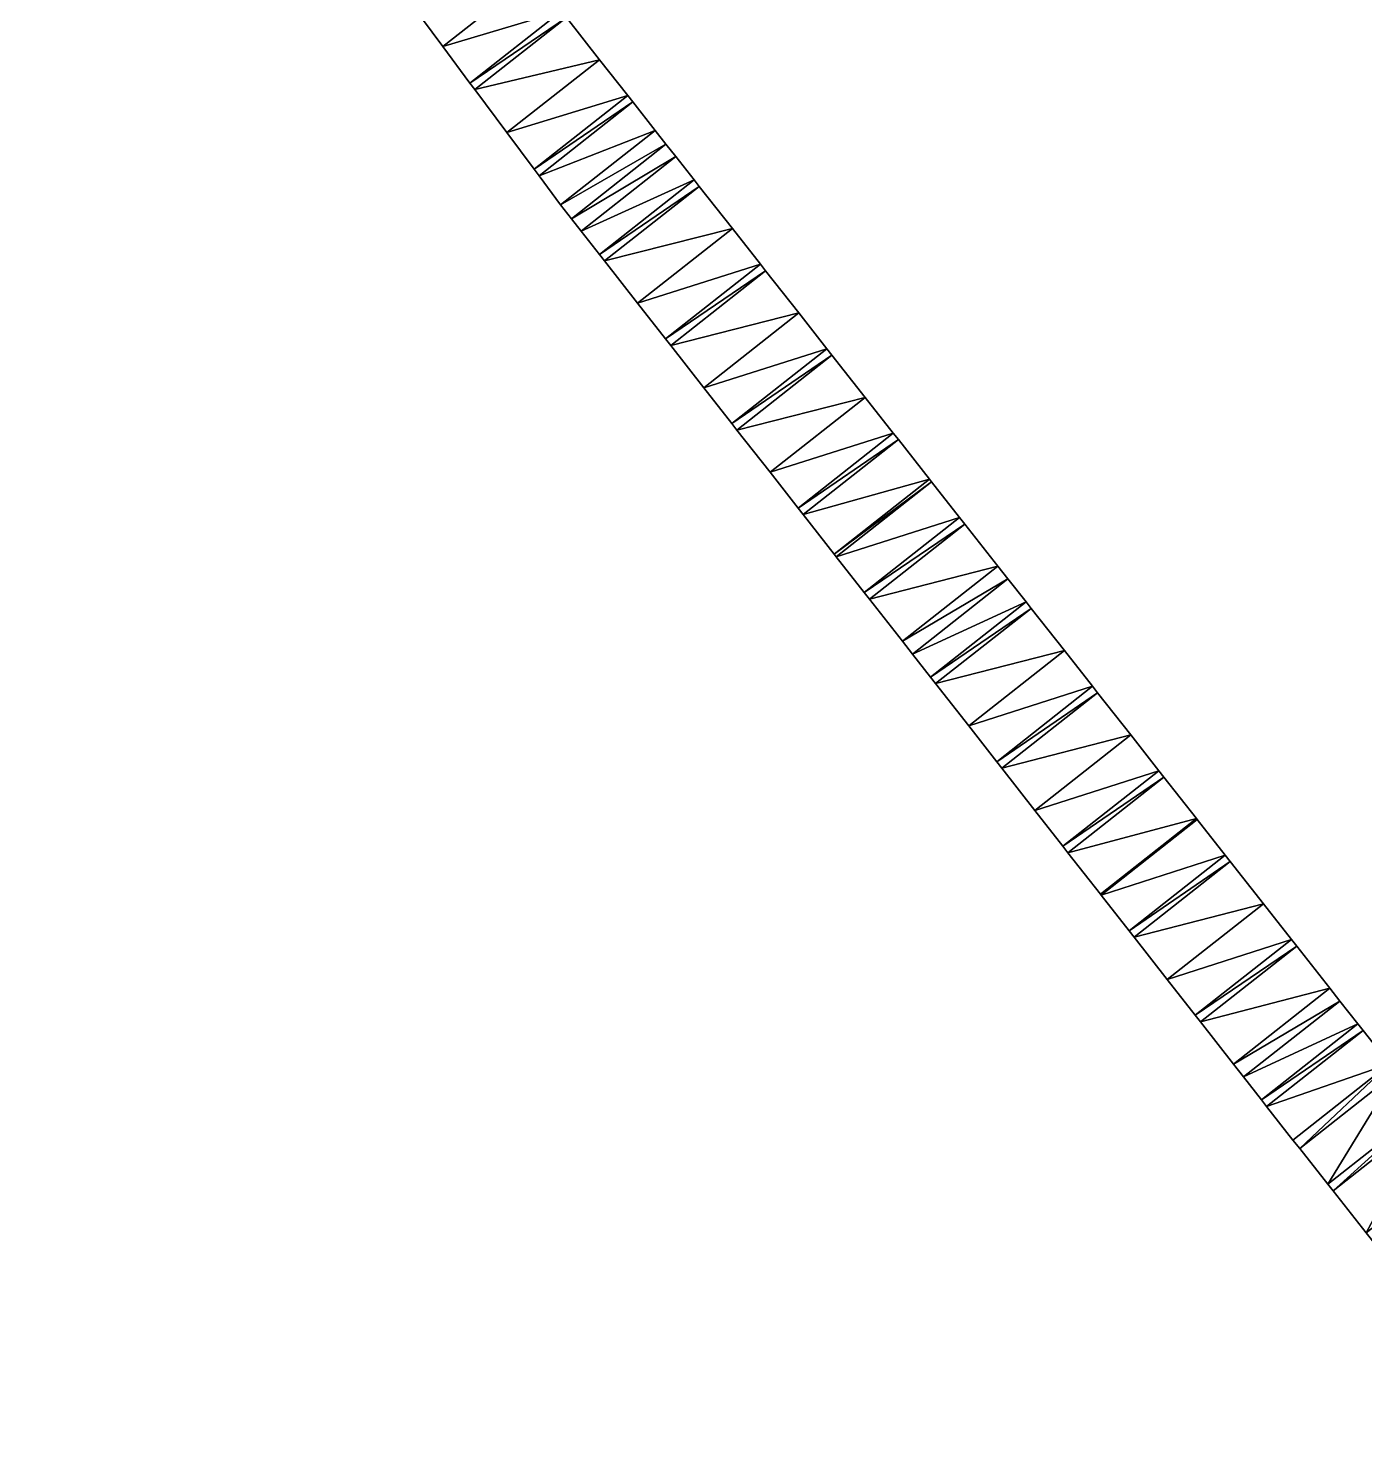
# Model space of a CAD drawing. Header units: metres. Extents: x 12119653 to 12120122, y 3531287 to 3531984.
# Drawn here: x 12119931 to 12120055.5, y 3531343 to 3531474.7 of the extents above; entities that cross this region are included whole.
import ezdxf

# ---------------------------------------------------------------- set-up
doc = ezdxf.new("R2010")
doc.units = ezdxf.units.M
for name, color, linetype in [('ELEM_04_COMPLETO', 8, 'Continuous'), ('ELEM_04_INFERIOR', 1, 'Continuous'), ('ELEM_04_SUPERIOR', 3, 'Continuous')]:
    doc.layers.add(name, color=color, linetype=linetype)

msp = doc.modelspace()

# ---------------------------------------------------------------- meshes
at = {"layer": 'ELEM_04_COMPLETO'}
mesh = msp.add_polyface(dxfattribs=at)
corners = [(12119986.88, 3531468.48, 9.98), (12119984.26, 3531471.8, 10.47), (12119984.26, 3531471.8, 9.97), (12119986.88, 3531468.48, 10.48), (12119981.17, 3531475.73, 10.46), (12119981.17, 3531475.73, 9.96), (12119972.65, 3531469.03, 10.15), (12119975.63, 3531465.02, 10.15), (12119972.65, 3531469.03, 9.65), (12119975.63, 3531465.02, 9.65), (12119980.7, 3531476.33, 10.46), (12119980.7, 3531476.33, 9.96), (12119972.19, 3531469.64, 10.15), (12119972.19, 3531469.64, 9.65), (12119978.07, 3531479.66, 10.45), (12119978.07, 3531479.66, 9.95), (12119969.66, 3531473.04, 10.15), (12119969.66, 3531473.04, 9.65), (12119974.98, 3531483.59, 10.45), (12119974.98, 3531483.59, 9.95), (12119966.68, 3531477.06, 10.15), (12119966.68, 3531477.06, 9.65), (12119974.51, 3531484.19, 10.45), (12119974.51, 3531484.19, 9.95), (12119966.22, 3531477.67, 10.14), (12119966.22, 3531477.67, 9.64), (12119971.89, 3531487.52, 10.46), (12119971.89, 3531487.52, 9.96), (12119963.69, 3531481.07, 10.14), (12119963.69, 3531481.07, 9.64), (12119968.8, 3531491.45, 10.47), (12119968.8, 3531491.45, 9.97), (12119960.71, 3531485.08, 10.14), (12119960.71, 3531485.08, 9.64), (12119968.33, 3531492.04, 10.47), (12119968.33, 3531492.04, 9.97), (12119965.71, 3531495.38, 10.48), (12119965.71, 3531495.38, 9.98)]
mesh.append_faces([[corners[k] for k in face] for face in [(0, 1, 2), (3, 1, 0), (2, 4, 5), (1, 4, 2), (6, 4, 1), (6, 1, 7), (2, 8, 9), (5, 8, 2), (5, 10, 11), (4, 10, 5), (12, 10, 4), (12, 4, 6), (12, 6, 8), (12, 8, 13), (5, 13, 8), (11, 13, 5), (11, 14, 15), (10, 14, 11), (16, 14, 10), (16, 10, 12), (16, 12, 13), (16, 13, 17), (11, 17, 13), (15, 17, 11), (15, 18, 19), (14, 18, 15), (20, 18, 14), (20, 14, 16), (20, 16, 17), (20, 17, 21), (15, 21, 17), (19, 21, 15), (18, 22, 23), (18, 23, 19), (24, 22, 18), (24, 18, 20), (24, 20, 21), (24, 21, 25), (19, 25, 21), (23, 25, 19), (22, 26, 27), (22, 27, 23), (28, 26, 22), (28, 22, 24), (23, 29, 25), (27, 29, 23), (26, 30, 31), (26, 31, 27), (32, 30, 26), (31, 33, 27), (30, 34, 35), (30, 35, 31), (34, 36, 37), (34, 37, 35)]])
mesh = msp.add_polyface(dxfattribs=at)
corners = [(12119987.8, 3531449.14, 10.15), (12119990.41, 3531445.81, 10.15), (12119990.41, 3531445.81, 9.65), (12119987.8, 3531449.14, 9.65), (12119984.72, 3531453.08, 10.15), (12119996.63, 3531456.09, 10.56), (12119984.72, 3531453.08, 9.65), (12119996.63, 3531456.09, 10.06), (12119984.24, 3531453.68, 10.15), (12119993.54, 3531460.02, 10.53), (12119984.24, 3531453.68, 9.65), (12119993.54, 3531460.02, 10.03), (12119982.54, 3531455.85, 10.15), (12119991.36, 3531462.79, 10.51), (12119993.06, 3531460.62, 10.53), (12119982.54, 3531455.85, 9.65), (12119993.06, 3531460.62, 10.03), (12119991.36, 3531462.79, 10.01), (12119981.63, 3531457.01, 10.15), (12119990.44, 3531463.95, 10.51), (12119981.63, 3531457.01, 9.65), (12119990.44, 3531463.95, 10.01), (12119989.44, 3531465.23, 10.5), (12119989.44, 3531465.23, 10), (12119980.63, 3531458.29, 10.15), (12119980.63, 3531458.29, 9.65), (12119987.35, 3531467.88, 10.49), (12119987.35, 3531467.88, 9.99), (12119978.62, 3531461, 10.15), (12119978.62, 3531461, 9.65), (12119986.88, 3531468.48, 10.48), (12119986.88, 3531468.48, 9.98), (12119978.16, 3531461.62, 10.15), (12119978.16, 3531461.62, 9.65), (12119975.63, 3531465.02, 10.15), (12119984.26, 3531471.8, 10.47), (12119975.63, 3531465.02, 9.65), (12119984.26, 3531471.8, 9.97), (12119972.65, 3531469.03, 10.15), (12119972.65, 3531469.03, 9.65)]
mesh.append_faces([[corners[k] for k in face] for face in [(0, 1, 2), (0, 2, 3), (4, 5, 0), (4, 0, 3), (4, 3, 6), (7, 6, 3), (8, 9, 4), (8, 4, 6), (8, 6, 10), (11, 10, 6), (12, 13, 14), (12, 14, 8), (12, 8, 10), (12, 10, 15), (16, 15, 10), (17, 15, 16), (18, 19, 13), (18, 13, 12), (18, 12, 15), (18, 15, 20), (17, 20, 15), (21, 20, 17), (21, 22, 23), (24, 22, 19), (24, 19, 18), (24, 18, 20), (24, 20, 25), (21, 25, 20), (23, 25, 21), (23, 26, 27), (22, 26, 23), (28, 26, 22), (28, 22, 24), (28, 24, 25), (28, 25, 29), (23, 29, 25), (27, 29, 23), (27, 30, 31), (26, 30, 27), (32, 30, 26), (32, 26, 28), (32, 28, 29), (32, 29, 33), (27, 33, 29), (31, 33, 27), (34, 35, 30), (34, 30, 32), (34, 32, 33), (34, 33, 36), (31, 36, 33), (37, 36, 31), (38, 34, 36), (38, 36, 39)]])
mesh = msp.add_polyface(dxfattribs=at)
corners = [(12120011.61, 3531437.05, 10.18), (12120009, 3531440.37, 10.66), (12120009, 3531440.37, 10.16), (12120005.9, 3531444.3, 10.63), (12120005.9, 3531444.3, 10.13), (12119997.05, 3531437.33, 10.16), (12119997.05, 3531437.33, 9.66), (12120005.43, 3531444.9, 10.63), (12120005.43, 3531444.9, 10.13), (12119996.58, 3531437.94, 10.16), (12119996.58, 3531437.94, 9.66), (12120002.81, 3531448.23, 10.61), (12120002.81, 3531448.23, 10.11), (12119993.97, 3531441.27, 10.16), (12119993.97, 3531441.27, 9.66), (12119999.72, 3531452.16, 10.58), (12119999.72, 3531452.16, 10.08), (12119990.89, 3531445.21, 10.15), (12119990.89, 3531445.21, 9.65), (12119999.24, 3531452.76, 10.58), (12119999.24, 3531452.76, 10.08), (12119990.41, 3531445.81, 10.15), (12119990.41, 3531445.81, 9.65), (12119996.63, 3531456.09, 10.56), (12119996.63, 3531456.09, 10.06), (12119987.8, 3531449.14, 10.15), (12119987.8, 3531449.14, 9.65), (12119993.54, 3531460.02, 10.53), (12119993.54, 3531460.02, 10.03), (12119984.72, 3531453.08, 10.15), (12119984.72, 3531453.08, 9.65), (12119993.06, 3531460.62, 10.53), (12119993.06, 3531460.62, 10.03), (12119984.24, 3531453.68, 10.15), (12119984.24, 3531453.68, 9.65), (12119991.36, 3531462.79, 10.51), (12119991.36, 3531462.79, 10.01), (12119990.44, 3531463.95, 10.51), (12119990.44, 3531463.95, 10.01), (12119989.44, 3531465.23, 10.5)]
mesh.append_faces([[corners[k] for k in face] for face in [(0, 1, 2), (2, 3, 4), (1, 3, 2), (5, 3, 1), (4, 6, 2), (4, 7, 8), (3, 7, 4), (9, 7, 3), (9, 3, 5), (4, 10, 6), (8, 10, 4), (8, 11, 12), (7, 11, 8), (13, 11, 7), (13, 7, 9), (13, 9, 10), (13, 10, 14), (8, 14, 10), (12, 14, 8), (12, 15, 16), (11, 15, 12), (17, 15, 11), (17, 11, 13), (17, 13, 14), (17, 14, 18), (12, 18, 14), (16, 18, 12), (16, 19, 20), (15, 19, 16), (21, 19, 15), (21, 15, 17), (21, 17, 18), (21, 18, 22), (16, 22, 18), (20, 22, 16), (20, 23, 24), (19, 23, 20), (25, 23, 19), (25, 19, 21), (20, 26, 22), (24, 26, 20), (24, 27, 28), (23, 27, 24), (29, 27, 23), (28, 30, 24), (28, 31, 32), (27, 31, 28), (33, 31, 27), (32, 34, 28), (32, 35, 36), (31, 35, 32), (36, 37, 38), (35, 37, 36), (37, 39, 38)]])
mesh = msp.add_polyface(dxfattribs=at)
corners = [(12120013.4, 3531416.46, 10.17), (12120015.08, 3531414.32, 10.18), (12120015.08, 3531414.32, 9.68), (12120013.4, 3531416.46, 9.67), (12120012.47, 3531417.66, 10.17), (12120012.47, 3531417.66, 9.67), (12120009.39, 3531421.59, 10.17), (12120021.36, 3531424.65, 10.76), (12120009.39, 3531421.59, 9.67), (12120021.36, 3531424.65, 10.26), (12120008.91, 3531422.2, 10.17), (12120018.27, 3531428.58, 10.73), (12120008.91, 3531422.2, 9.67), (12120018.27, 3531428.58, 10.23), (12120006.3, 3531425.53, 10.16), (12120015.18, 3531432.51, 10.71), (12120017.8, 3531429.19, 10.73), (12120006.3, 3531425.53, 9.66), (12120017.8, 3531429.19, 10.23), (12120015.18, 3531432.51, 10.21), (12120006.1, 3531425.79, 10.16), (12120014.98, 3531432.77, 10.71), (12120006.1, 3531425.79, 9.66), (12120014.98, 3531432.77, 10.21), (12120012.09, 3531436.44, 10.68), (12120012.09, 3531436.44, 10.18), (12120003.22, 3531429.46, 10.16), (12120003.22, 3531429.46, 9.66), (12120011.61, 3531437.05, 10.68), (12120011.61, 3531437.05, 10.18), (12120002.75, 3531430.07, 10.16), (12120002.75, 3531430.07, 9.66), (12120009, 3531440.37, 10.66), (12120000.14, 3531433.4, 10.16), (12120000.14, 3531433.4, 9.66), (12120009, 3531440.37, 10.16), (12119997.05, 3531437.33, 10.16), (12119997.05, 3531437.33, 9.66), (12119996.58, 3531437.94, 10.16), (12119996.58, 3531437.94, 9.66)]
mesh.append_faces([[corners[k] for k in face] for face in [(0, 1, 2), (0, 2, 3), (4, 0, 3), (4, 3, 5), (6, 7, 4), (6, 4, 5), (6, 5, 8), (9, 8, 5), (10, 11, 6), (10, 6, 8), (10, 8, 12), (13, 12, 8), (14, 15, 16), (14, 16, 10), (14, 10, 12), (14, 12, 17), (18, 17, 12), (19, 17, 18), (20, 21, 15), (20, 15, 14), (20, 14, 17), (20, 17, 22), (19, 22, 17), (23, 22, 19), (23, 24, 25), (21, 24, 23), (26, 24, 21), (26, 21, 20), (26, 20, 22), (26, 22, 27), (23, 27, 22), (25, 27, 23), (25, 28, 29), (24, 28, 25), (30, 28, 24), (30, 24, 26), (30, 26, 27), (30, 27, 31), (25, 31, 27), (29, 31, 25), (28, 32, 29), (33, 32, 28), (33, 28, 30), (33, 30, 31), (33, 31, 34), (29, 34, 31), (35, 34, 29), (36, 32, 33), (36, 33, 34), (36, 34, 37), (35, 37, 34), (38, 36, 37), (38, 37, 39)]])
mesh = msp.add_polyface(dxfattribs=at)
corners = [(12120033.73, 3531408.94, 10.32), (12120030.64, 3531412.87, 10.81), (12120030.64, 3531412.87, 10.31), (12120033.73, 3531408.94, 10.82), (12120021.72, 3531405.85, 10.19), (12120021.72, 3531405.85, 9.69), (12120030.17, 3531413.47, 10.81), (12120030.17, 3531413.47, 10.31), (12120021.25, 3531406.45, 10.19), (12120021.25, 3531406.45, 9.69), (12120027.55, 3531416.8, 10.8), (12120027.55, 3531416.8, 10.3), (12120018.64, 3531409.78, 10.19), (12120018.64, 3531409.78, 9.69), (12120024.46, 3531420.73, 10.78), (12120024.46, 3531420.73, 10.28), (12120015.55, 3531413.72, 10.18), (12120015.55, 3531413.72, 9.68), (12120023.98, 3531421.33, 10.78), (12120023.98, 3531421.33, 10.28), (12120015.08, 3531414.32, 10.18), (12120015.08, 3531414.32, 9.68), (12120022.3, 3531423.47, 10.76), (12120022.3, 3531423.47, 10.26), (12120013.4, 3531416.46, 10.17), (12120013.4, 3531416.46, 9.67), (12120021.36, 3531424.65, 10.76), (12120021.36, 3531424.65, 10.26), (12120012.47, 3531417.66, 10.17), (12120012.47, 3531417.66, 9.67), (12120018.27, 3531428.58, 10.73), (12120018.27, 3531428.58, 10.23), (12120009.39, 3531421.59, 10.17), (12120009.39, 3531421.59, 9.67), (12120017.8, 3531429.19, 10.73), (12120017.8, 3531429.19, 10.23), (12120008.91, 3531422.2, 10.17), (12120008.91, 3531422.2, 9.67), (12120015.18, 3531432.51, 10.71), (12120015.18, 3531432.51, 10.21), (12120014.98, 3531432.77, 10.71), (12120014.98, 3531432.77, 10.21)]
mesh.append_faces([[corners[k] for k in face] for face in [(0, 1, 2), (3, 1, 0), (4, 1, 3), (2, 5, 0), (2, 6, 7), (1, 6, 2), (8, 6, 1), (7, 9, 2), (7, 10, 11), (6, 10, 7), (12, 10, 6), (12, 6, 8), (7, 13, 9), (11, 13, 7), (11, 14, 15), (10, 14, 11), (16, 14, 10), (16, 10, 12), (16, 12, 13), (16, 13, 17), (11, 17, 13), (15, 17, 11), (15, 18, 19), (14, 18, 15), (20, 18, 14), (20, 14, 16), (20, 16, 17), (20, 17, 21), (15, 21, 17), (19, 21, 15), (19, 22, 23), (18, 22, 19), (24, 22, 18), (24, 18, 20), (19, 25, 21), (23, 25, 19), (23, 26, 27), (22, 26, 23), (28, 26, 22), (28, 22, 24), (23, 29, 25), (27, 29, 23), (27, 30, 31), (26, 30, 27), (32, 30, 26), (31, 33, 27), (31, 34, 35), (30, 34, 31), (36, 34, 30), (35, 37, 31), (35, 38, 39), (34, 38, 35), (40, 41, 39), (38, 40, 39)]])
mesh = msp.add_polyface(dxfattribs=at)
corners = [(12120046.1, 3531393.22, 10.81), (12120043.01, 3531397.15, 10.82), (12120043.01, 3531397.15, 10.32), (12120046.1, 3531393.22, 10.31), (12120042.54, 3531397.75, 10.82), (12120042.54, 3531397.75, 10.32), (12120033.58, 3531390.71, 10.22), (12120033.58, 3531390.71, 9.72), (12120039.92, 3531401.08, 10.83), (12120039.92, 3531401.08, 10.33), (12120030.97, 3531394.04, 10.21), (12120030.97, 3531394.04, 9.71), (12120039.86, 3531401.15, 10.83), (12120039.86, 3531401.15, 10.33), (12120030.92, 3531394.11, 10.21), (12120030.92, 3531394.11, 9.71), (12120036.83, 3531405.01, 10.83), (12120036.83, 3531405.01, 10.33), (12120027.89, 3531397.98, 10.21), (12120027.89, 3531397.98, 9.71), (12120036.35, 3531405.61, 10.83), (12120036.35, 3531405.61, 10.33), (12120027.42, 3531398.58, 10.2), (12120027.42, 3531398.58, 9.7), (12120033.73, 3531408.94, 10.82), (12120033.73, 3531408.94, 10.32), (12120024.81, 3531401.91, 10.2), (12120024.81, 3531401.91, 9.7), (12120021.72, 3531405.85, 10.19), (12120021.72, 3531405.85, 9.69), (12120021.25, 3531406.45, 10.19), (12120030.64, 3531412.87, 10.81), (12120021.25, 3531406.45, 9.69), (12120030.64, 3531412.87, 10.31), (12120018.64, 3531409.78, 10.19), (12120018.64, 3531409.78, 9.69)]
mesh.append_faces([[corners[k] for k in face] for face in [(0, 1, 2), (0, 2, 3), (1, 4, 5), (1, 5, 2), (6, 4, 1), (5, 7, 2), (4, 8, 9), (4, 9, 5), (10, 8, 4), (10, 4, 6), (5, 11, 7), (9, 11, 5), (8, 12, 13), (8, 13, 9), (14, 12, 8), (14, 8, 10), (14, 10, 11), (14, 11, 15), (9, 15, 11), (13, 15, 9), (12, 16, 17), (12, 17, 13), (18, 16, 12), (18, 12, 14), (18, 14, 15), (18, 15, 19), (13, 19, 15), (17, 19, 13), (17, 20, 21), (16, 20, 17), (22, 20, 16), (22, 16, 18), (22, 18, 19), (22, 19, 23), (17, 23, 19), (21, 23, 17), (21, 24, 25), (20, 24, 21), (26, 24, 20), (26, 20, 22), (26, 22, 23), (26, 23, 27), (21, 27, 23), (25, 27, 21), (28, 24, 26), (28, 26, 27), (28, 27, 29), (25, 29, 27), (30, 31, 28), (30, 28, 29), (30, 29, 32), (33, 32, 29), (34, 30, 32), (34, 32, 35)]])
mesh = msp.add_polyface(dxfattribs=at)
corners = [(12120048.84, 3531371.23, 10.25), (12120049.48, 3531370.43, 10.25), (12120049.48, 3531370.43, 9.75), (12120048.84, 3531371.23, 9.75), (12120046.39, 3531374.36, 10.24), (12120046.39, 3531374.36, 9.74), (12120045.92, 3531374.97, 10.24), (12120055.38, 3531381.43, 10.75), (12120045.92, 3531374.97, 9.74), (12120055.38, 3531381.43, 10.25), (12120044.24, 3531377.11, 10.24), (12120054.9, 3531382.04, 10.75), (12120044.24, 3531377.11, 9.74), (12120054.9, 3531382.04, 10.25), (12120043.31, 3531378.3, 10.24), (12120052.29, 3531385.36, 10.77), (12120053.22, 3531384.17, 10.76), (12120043.31, 3531378.3, 9.74), (12120053.22, 3531384.17, 10.26), (12120052.29, 3531385.36, 10.27), (12120049.19, 3531389.29, 10.79), (12120049.19, 3531389.29, 10.29), (12120040.22, 3531382.23, 10.23), (12120040.22, 3531382.23, 9.73), (12120048.72, 3531389.9, 10.8), (12120048.72, 3531389.9, 10.3), (12120039.75, 3531382.84, 10.23), (12120039.75, 3531382.84, 9.73), (12120046.1, 3531393.22, 10.81), (12120046.1, 3531393.22, 10.31), (12120037.14, 3531386.17, 10.22), (12120037.14, 3531386.17, 9.72), (12120034.06, 3531390.1, 10.22), (12120043.01, 3531397.15, 10.82), (12120034.06, 3531390.1, 9.72), (12120043.01, 3531397.15, 10.32), (12120033.58, 3531390.71, 10.22), (12120033.58, 3531390.71, 9.72), (12120030.97, 3531394.04, 10.21), (12120030.97, 3531394.04, 9.71)]
mesh.append_faces([[corners[k] for k in face] for face in [(0, 1, 2), (0, 2, 3), (4, 0, 3), (4, 3, 5), (6, 7, 4), (6, 4, 5), (6, 5, 8), (9, 8, 5), (10, 11, 6), (10, 6, 8), (10, 8, 12), (13, 12, 8), (14, 15, 16), (14, 16, 10), (14, 10, 12), (14, 12, 17), (18, 17, 12), (19, 17, 18), (15, 20, 21), (22, 20, 15), (22, 15, 14), (22, 14, 17), (22, 17, 23), (19, 23, 17), (21, 23, 19), (20, 24, 25), (20, 25, 21), (26, 24, 20), (26, 20, 22), (26, 22, 23), (26, 23, 27), (21, 27, 23), (25, 27, 21), (24, 28, 29), (24, 29, 25), (30, 28, 24), (30, 24, 26), (30, 26, 27), (30, 27, 31), (25, 31, 27), (29, 31, 25), (32, 33, 28), (32, 28, 30), (32, 30, 31), (32, 31, 34), (29, 34, 31), (35, 34, 29), (36, 33, 32), (36, 32, 34), (36, 34, 37), (35, 37, 34), (38, 36, 37), (38, 37, 39)]])
mesh = msp.add_polyface(dxfattribs=at)
corners = [(12120070.84, 3531361.79, 10.62), (12120067.75, 3531365.72, 10.65), (12120067.75, 3531365.72, 10.15), (12120067.27, 3531366.32, 10.65), (12120067.27, 3531366.32, 10.15), (12120064.66, 3531369.65, 10.67), (12120064.66, 3531369.65, 10.17), (12120058.3, 3531359.26, 10.27), (12120058.3, 3531359.26, 9.77), (12120061.56, 3531373.58, 10.7), (12120061.56, 3531373.58, 10.2), (12120055.67, 3531362.58, 10.26), (12120052.58, 3531366.5, 10.26), (12120055.67, 3531362.58, 9.76), (12120052.58, 3531366.5, 9.76), (12120061.09, 3531374.18, 10.7), (12120061.09, 3531374.18, 10.2), (12120052.1, 3531367.11, 10.26), (12120052.1, 3531367.11, 9.76), (12120058.47, 3531377.5, 10.72), (12120058.47, 3531377.5, 10.22), (12120049.48, 3531370.43, 10.25), (12120049.48, 3531370.43, 9.75), (12120057.84, 3531378.31, 10.73), (12120057.84, 3531378.31, 10.23), (12120048.84, 3531371.23, 10.25), (12120048.84, 3531371.23, 9.75), (12120055.38, 3531381.43, 10.75), (12120055.38, 3531381.43, 10.25), (12120046.39, 3531374.36, 10.24), (12120046.39, 3531374.36, 9.74), (12120054.9, 3531382.04, 10.75), (12120054.9, 3531382.04, 10.25), (12120045.92, 3531374.97, 10.24), (12120045.92, 3531374.97, 9.74), (12120053.22, 3531384.17, 10.76), (12120053.22, 3531384.17, 10.26), (12120044.24, 3531377.11, 10.24), (12120044.24, 3531377.11, 9.74), (12120052.29, 3531385.36, 10.77), (12120052.29, 3531385.36, 10.27), (12120049.19, 3531389.29, 10.29)]
mesh.append_faces([[corners[k] for k in face] for face in [(0, 1, 2), (1, 3, 4), (1, 4, 2), (3, 5, 6), (3, 6, 4), (7, 5, 3), (6, 8, 4), (5, 9, 10), (5, 10, 6), (11, 9, 5), (12, 9, 11), (12, 11, 13), (12, 13, 14), (10, 14, 13), (10, 13, 6), (9, 15, 16), (9, 16, 10), (12, 15, 9), (17, 15, 12), (17, 12, 14), (17, 14, 18), (16, 18, 14), (14, 10, 16), (15, 19, 20), (15, 20, 16), (17, 19, 15), (21, 19, 17), (21, 17, 18), (21, 18, 22), (20, 22, 18), (20, 18, 16), (19, 23, 24), (19, 24, 20), (21, 23, 19), (25, 23, 21), (24, 26, 22), (22, 20, 24), (23, 27, 28), (23, 28, 24), (29, 27, 23), (29, 23, 25), (24, 30, 26), (28, 30, 24), (27, 31, 32), (27, 32, 28), (33, 31, 27), (32, 34, 28), (31, 35, 36), (31, 36, 32), (37, 35, 31), (36, 38, 32), (35, 39, 40), (35, 40, 36), (39, 41, 40)]])
at = {"layer": 'ELEM_04_INFERIOR'}
mesh = msp.add_polyface(dxfattribs=at)
corners = [(12119984.26, 3531471.8, 9.97), (12119975.63, 3531465.02, 9.65), (12119986.88, 3531468.48, 9.98), (12119972.65, 3531469.03, 9.65), (12119981.17, 3531475.73, 9.96), (12119972.19, 3531469.64, 9.65), (12119980.7, 3531476.33, 9.96), (12119969.66, 3531473.04, 9.65), (12119978.07, 3531479.66, 9.95), (12119966.68, 3531477.06, 9.65), (12119974.98, 3531483.59, 9.95), (12119966.22, 3531477.67, 9.64), (12119974.51, 3531484.19, 9.95), (12119963.69, 3531481.07, 9.64), (12119971.89, 3531487.52, 9.96), (12119960.71, 3531485.08, 9.64), (12119968.8, 3531491.45, 9.97), (12119960.26, 3531485.69, 9.64), (12119968.33, 3531492.04, 9.97), (12119957.72, 3531489.1, 9.64), (12119965.71, 3531495.38, 9.98), (12119954.74, 3531493.11, 9.64), (12119962.61, 3531499.31, 10), (12119954.29, 3531493.71, 9.64), (12119962.15, 3531499.9, 10), (12119952.63, 3531495.94, 9.64), (12119960.43, 3531502.08, 10.01), (12119951.75, 3531497.12, 9.64), (12119959.52, 3531503.24, 10.02), (12119950.45, 3531498.87, 9.64), (12119958.17, 3531504.95, 10.03), (12119948.74, 3531501.17, 9.64), (12119956.42, 3531507.18, 10.05), (12119948.32, 3531501.74, 9.64), (12119955.99, 3531507.73, 10.05), (12119945.71, 3531505.25, 9.64), (12119953.33, 3531511.15, 10.07), (12119943.36, 3531508.41, 9.64), (12119950.95, 3531514.24, 10.09), (12119942.71, 3531509.35, 9.64), (12119950.26, 3531515.14, 10.1), (12119942.4, 3531509.8, 9.64), (12119949.94, 3531515.56, 10.1), (12119939.83, 3531513.53, 9.63), (12119947.21, 3531519.14, 10.12), (12119937.08, 3531517.52, 9.63), (12119944.32, 3531522.96, 10.15), (12119936.94, 3531517.72, 9.63), (12119944.18, 3531523.15, 10.15), (12119936.73, 3531518.03, 9.63), (12119943.96, 3531523.45, 10.15), (12119934.06, 3531521.9, 9.63), (12119941.17, 3531527.18, 10.17), (12119931.18, 3531526.08, 9.63), (12119938.18, 3531531.23, 10.2), (12119931.05, 3531526.26, 9.63)]
mesh.append_faces([[corners[k] for k in face] for face in [(0, 1, 2), (0, 3, 1), (4, 3, 0), (4, 5, 3), (6, 5, 4), (6, 7, 5), (8, 7, 6), (8, 9, 7), (10, 9, 8), (10, 11, 9), (12, 11, 10), (12, 13, 11), (14, 13, 12), (14, 15, 13), (16, 15, 14), (16, 17, 15), (18, 17, 16), (18, 19, 17), (20, 19, 18), (20, 21, 19), (22, 21, 20), (22, 23, 21), (23, 22, 24), (24, 25, 23), (25, 24, 26), (26, 27, 25), (27, 26, 28), (28, 29, 27), (29, 28, 30), (30, 31, 29), (32, 31, 30), (32, 33, 31), (34, 33, 32), (34, 35, 33), (36, 35, 34), (36, 37, 35), (38, 37, 36), (38, 39, 37), (40, 39, 38), (40, 41, 39), (42, 41, 40), (42, 43, 41), (44, 43, 42), (44, 45, 43), (46, 45, 44), (46, 47, 45), (48, 47, 46), (48, 49, 47), (50, 49, 48), (50, 51, 49), (52, 51, 50), (52, 53, 51), (54, 55, 53)]])
mesh = msp.add_polyface(dxfattribs=at)
corners = [(12120030.64, 3531412.87, 10.31), (12120021.72, 3531405.85, 9.69), (12120033.73, 3531408.94, 10.32), (12120030.17, 3531413.47, 10.31), (12120021.25, 3531406.45, 9.69), (12120018.64, 3531409.78, 9.69), (12120027.55, 3531416.8, 10.3), (12120015.55, 3531413.72, 9.68), (12120024.46, 3531420.73, 10.28), (12120015.08, 3531414.32, 9.68), (12120023.98, 3531421.33, 10.28), (12120013.4, 3531416.46, 9.67), (12120022.3, 3531423.47, 10.26), (12120012.47, 3531417.66, 9.67), (12120021.36, 3531424.65, 10.26), (12120009.39, 3531421.59, 9.67), (12120018.27, 3531428.58, 10.23), (12120008.91, 3531422.2, 9.67), (12120017.8, 3531429.19, 10.23), (12120006.3, 3531425.53, 9.66), (12120015.18, 3531432.51, 10.21), (12120006.1, 3531425.79, 9.66), (12120014.98, 3531432.77, 10.21), (12120003.22, 3531429.46, 9.66), (12120012.09, 3531436.44, 10.18), (12120002.75, 3531430.07, 9.66), (12120011.61, 3531437.05, 10.18), (12120000.14, 3531433.4, 9.66), (12120009, 3531440.37, 10.16), (12119997.05, 3531437.33, 9.66), (12120005.9, 3531444.3, 10.13), (12119996.58, 3531437.94, 9.66), (12120005.43, 3531444.9, 10.13), (12119993.97, 3531441.27, 9.66), (12120002.81, 3531448.23, 10.11), (12119990.89, 3531445.21, 9.65), (12119999.72, 3531452.16, 10.08), (12119990.41, 3531445.81, 9.65), (12119999.24, 3531452.76, 10.08), (12119987.8, 3531449.14, 9.65), (12119996.63, 3531456.09, 10.06), (12119984.72, 3531453.08, 9.65), (12119993.54, 3531460.02, 10.03), (12119984.24, 3531453.68, 9.65), (12119993.06, 3531460.62, 10.03), (12119982.54, 3531455.85, 9.65), (12119991.36, 3531462.79, 10.01), (12119981.63, 3531457.01, 9.65), (12119990.44, 3531463.95, 10.01), (12119980.63, 3531458.29, 9.65), (12119989.44, 3531465.23, 10), (12119978.62, 3531461, 9.65), (12119987.35, 3531467.88, 9.99), (12119978.16, 3531461.62, 9.65), (12119986.88, 3531468.48, 9.98), (12119975.63, 3531465.02, 9.65)]
mesh.append_faces([[corners[k] for k in face] for face in [(0, 1, 2), (3, 4, 0), (3, 5, 4), (6, 5, 3), (6, 7, 5), (8, 7, 6), (8, 9, 7), (10, 9, 8), (10, 11, 9), (12, 11, 10), (12, 13, 11), (14, 13, 12), (14, 15, 13), (16, 15, 14), (16, 17, 15), (18, 17, 16), (18, 19, 17), (20, 19, 18), (20, 21, 19), (22, 21, 20), (22, 23, 21), (24, 23, 22), (24, 25, 23), (26, 25, 24), (26, 27, 25), (28, 27, 26), (28, 29, 27), (30, 29, 28), (30, 31, 29), (32, 31, 30), (32, 33, 31), (34, 33, 32), (34, 35, 33), (36, 35, 34), (36, 37, 35), (38, 37, 36), (38, 39, 37), (40, 39, 38), (40, 41, 39), (42, 41, 40), (42, 43, 41), (44, 43, 42), (44, 45, 43), (46, 45, 44), (46, 47, 45), (48, 47, 46), (48, 49, 47), (50, 49, 48), (50, 51, 49), (52, 51, 50), (52, 53, 51), (54, 53, 52), (54, 55, 53)]])
mesh = msp.add_polyface(dxfattribs=at)
corners = [(12120071.16, 3531342.96, 9.8), (12120080.12, 3531350, 10.05), (12120079.64, 3531350.6, 10.05), (12120077.02, 3531353.93, 10.07), (12120068.07, 3531346.88, 9.79), (12120070.69, 3531343.56, 9.8), (12120073.93, 3531357.86, 10.1), (12120064.97, 3531350.8, 9.78), (12120073.46, 3531358.46, 10.1), (12120064.49, 3531351.41, 9.78), (12120070.84, 3531361.79, 10.12), (12120061.87, 3531354.73, 9.78), (12120067.75, 3531365.72, 10.15), (12120058.77, 3531358.65, 9.77), (12120067.27, 3531366.32, 10.15), (12120058.3, 3531359.26, 9.77), (12120064.66, 3531369.65, 10.17), (12120055.67, 3531362.58, 9.76), (12120061.56, 3531373.58, 10.2), (12120052.58, 3531366.5, 9.76), (12120061.09, 3531374.18, 10.2), (12120052.1, 3531367.11, 9.76), (12120058.47, 3531377.5, 10.22), (12120049.48, 3531370.43, 9.75), (12120057.84, 3531378.31, 10.23), (12120048.84, 3531371.23, 9.75), (12120046.39, 3531374.36, 9.74), (12120055.38, 3531381.43, 10.25), (12120045.92, 3531374.97, 9.74), (12120054.9, 3531382.04, 10.25), (12120044.24, 3531377.11, 9.74), (12120053.22, 3531384.17, 10.26), (12120043.31, 3531378.3, 9.74), (12120052.29, 3531385.36, 10.27), (12120040.22, 3531382.23, 9.73), (12120049.19, 3531389.29, 10.29), (12120039.75, 3531382.84, 9.73), (12120048.72, 3531389.9, 10.3), (12120037.14, 3531386.17, 9.72), (12120046.1, 3531393.22, 10.31), (12120034.06, 3531390.1, 9.72), (12120043.01, 3531397.15, 10.32), (12120033.58, 3531390.71, 9.72), (12120042.54, 3531397.75, 10.32), (12120030.97, 3531394.04, 9.71), (12120039.92, 3531401.08, 10.33), (12120030.92, 3531394.11, 9.71), (12120039.86, 3531401.15, 10.33), (12120027.89, 3531397.98, 9.71), (12120036.83, 3531405.01, 10.33), (12120027.42, 3531398.58, 9.7), (12120036.35, 3531405.61, 10.33), (12120024.81, 3531401.91, 9.7), (12120033.73, 3531408.94, 10.32), (12120021.72, 3531405.85, 9.69), (12120030.64, 3531412.87, 10.31), (12120021.25, 3531406.45, 9.69)]
mesh.append_faces([[corners[k] for k in face] for face in [(0, 1, 2), (3, 4, 5), (3, 5, 2), (6, 7, 4), (6, 4, 3), (8, 9, 7), (7, 6, 8), (10, 11, 9), (10, 9, 8), (12, 13, 11), (12, 11, 10), (14, 15, 13), (13, 12, 14), (16, 17, 15), (16, 15, 14), (18, 19, 17), (18, 17, 16), (20, 21, 19), (19, 18, 20), (22, 23, 21), (22, 21, 20), (24, 25, 23), (23, 22, 24), (24, 26, 25), (27, 26, 24), (27, 28, 26), (29, 28, 27), (29, 30, 28), (31, 30, 29), (31, 32, 30), (33, 32, 31), (33, 34, 32), (35, 34, 33), (35, 36, 34), (37, 36, 35), (37, 38, 36), (39, 38, 37), (39, 40, 38), (41, 40, 39), (41, 42, 40), (43, 42, 41), (43, 44, 42), (45, 44, 43), (45, 46, 44), (47, 46, 45), (47, 48, 46), (49, 48, 47), (49, 50, 48), (51, 50, 49), (51, 52, 50), (53, 52, 51), (53, 54, 52), (55, 56, 54)]])
at = {"layer": 'ELEM_04_SUPERIOR'}
mesh = msp.add_polyface(dxfattribs=at)
corners = [(12119975.63, 3531465.02, 10.15), (12119984.26, 3531471.8, 10.47), (12119986.88, 3531468.48, 10.48), (12119972.65, 3531469.03, 10.15), (12119981.17, 3531475.73, 10.46), (12119972.19, 3531469.64, 10.15), (12119980.7, 3531476.33, 10.46), (12119969.66, 3531473.04, 10.15), (12119978.07, 3531479.66, 10.45), (12119966.68, 3531477.06, 10.15), (12119974.98, 3531483.59, 10.45), (12119966.22, 3531477.67, 10.14), (12119974.51, 3531484.19, 10.45), (12119963.69, 3531481.07, 10.14), (12119971.89, 3531487.52, 10.46), (12119960.71, 3531485.08, 10.14), (12119968.8, 3531491.45, 10.47), (12119960.26, 3531485.69, 10.14), (12119968.33, 3531492.04, 10.47), (12119957.72, 3531489.1, 10.14), (12119965.71, 3531495.38, 10.48), (12119954.74, 3531493.11, 10.14), (12119962.61, 3531499.31, 10.5), (12119954.29, 3531493.71, 10.14), (12119962.15, 3531499.9, 10.5), (12119952.63, 3531495.94, 10.14), (12119960.43, 3531502.08, 10.51), (12119951.75, 3531497.12, 10.14), (12119959.52, 3531503.24, 10.52), (12119950.45, 3531498.87, 10.14), (12119958.17, 3531504.95, 10.53), (12119948.74, 3531501.17, 10.14), (12119956.42, 3531507.18, 10.55), (12119948.32, 3531501.74, 10.14), (12119955.99, 3531507.73, 10.55), (12119945.71, 3531505.25, 10.14), (12119953.33, 3531511.15, 10.57), (12119943.36, 3531508.41, 10.14), (12119950.95, 3531514.24, 10.59), (12119942.71, 3531509.35, 10.14), (12119950.26, 3531515.14, 10.6), (12119942.4, 3531509.8, 10.14), (12119949.94, 3531515.56, 10.6), (12119939.83, 3531513.53, 10.13), (12119947.21, 3531519.14, 10.62), (12119937.08, 3531517.52, 10.13), (12119944.32, 3531522.96, 10.65), (12119936.94, 3531517.72, 10.13), (12119944.18, 3531523.15, 10.65), (12119936.73, 3531518.03, 10.13), (12119943.96, 3531523.45, 10.65), (12119934.06, 3531521.9, 10.13), (12119941.17, 3531527.18, 10.67), (12119931.18, 3531526.08, 10.13), (12119938.18, 3531531.23, 10.7), (12119931.05, 3531526.26, 10.13)]
mesh.append_faces([[corners[k] for k in face] for face in [(0, 1, 2), (3, 4, 1), (3, 1, 0), (5, 6, 4), (5, 4, 3), (7, 8, 6), (7, 6, 5), (9, 10, 8), (9, 8, 7), (11, 12, 10), (11, 10, 9), (13, 14, 12), (13, 12, 11), (15, 16, 14), (15, 14, 13), (17, 18, 16), (17, 16, 15), (19, 20, 18), (19, 18, 17), (21, 22, 20), (21, 20, 19), (23, 24, 22), (23, 22, 21), (25, 26, 24), (25, 24, 23), (27, 28, 26), (27, 26, 25), (29, 30, 28), (29, 28, 27), (31, 32, 30), (31, 30, 29), (33, 34, 32), (33, 32, 31), (35, 36, 34), (35, 34, 33), (37, 38, 36), (37, 36, 35), (39, 40, 38), (39, 38, 37), (41, 42, 40), (41, 40, 39), (43, 44, 42), (43, 42, 41), (45, 46, 44), (45, 44, 43), (47, 48, 46), (47, 46, 45), (49, 50, 48), (49, 48, 47), (51, 52, 50), (51, 50, 49), (53, 54, 52), (53, 52, 51), (55, 54, 53)]])
mesh = msp.add_polyface(dxfattribs=at)
corners = [(12120021.72, 3531405.85, 10.19), (12120030.64, 3531412.87, 10.81), (12120033.73, 3531408.94, 10.82), (12120021.25, 3531406.45, 10.19), (12120030.17, 3531413.47, 10.81), (12120018.64, 3531409.78, 10.19), (12120027.55, 3531416.8, 10.8), (12120015.55, 3531413.72, 10.18), (12120024.46, 3531420.73, 10.78), (12120015.08, 3531414.32, 10.18), (12120023.98, 3531421.33, 10.78), (12120013.4, 3531416.46, 10.17), (12120022.3, 3531423.47, 10.76), (12120012.47, 3531417.66, 10.17), (12120021.36, 3531424.65, 10.76), (12120009.39, 3531421.59, 10.17), (12120018.27, 3531428.58, 10.73), (12120008.91, 3531422.2, 10.17), (12120017.8, 3531429.19, 10.73), (12120006.3, 3531425.53, 10.16), (12120015.18, 3531432.51, 10.71), (12120006.1, 3531425.79, 10.16), (12120014.98, 3531432.77, 10.71), (12120003.22, 3531429.46, 10.16), (12120012.09, 3531436.44, 10.68), (12120002.75, 3531430.07, 10.16), (12120011.61, 3531437.05, 10.68), (12120000.14, 3531433.4, 10.16), (12120009, 3531440.37, 10.66), (12119997.05, 3531437.33, 10.16), (12120005.9, 3531444.3, 10.63), (12119996.58, 3531437.94, 10.16), (12120005.43, 3531444.9, 10.63), (12119993.97, 3531441.27, 10.16), (12120002.81, 3531448.23, 10.61), (12119990.89, 3531445.21, 10.15), (12119999.72, 3531452.16, 10.58), (12119990.41, 3531445.81, 10.15), (12119999.24, 3531452.76, 10.58), (12119987.8, 3531449.14, 10.15), (12119996.63, 3531456.09, 10.56), (12119984.72, 3531453.08, 10.15), (12119993.54, 3531460.02, 10.53), (12119984.24, 3531453.68, 10.15), (12119993.06, 3531460.62, 10.53), (12119982.54, 3531455.85, 10.15), (12119991.36, 3531462.79, 10.51), (12119981.63, 3531457.01, 10.15), (12119990.44, 3531463.95, 10.51), (12119980.63, 3531458.29, 10.15), (12119989.44, 3531465.23, 10.5), (12119978.62, 3531461, 10.15), (12119987.35, 3531467.88, 10.49), (12119978.16, 3531461.62, 10.15), (12119986.88, 3531468.48, 10.48), (12119975.63, 3531465.02, 10.15)]
mesh.append_faces([[corners[k] for k in face] for face in [(0, 1, 2), (3, 4, 1), (5, 6, 4), (5, 4, 3), (7, 8, 6), (7, 6, 5), (9, 10, 8), (9, 8, 7), (11, 12, 10), (11, 10, 9), (13, 14, 12), (13, 12, 11), (15, 16, 14), (15, 14, 13), (17, 18, 16), (17, 16, 15), (19, 20, 18), (19, 18, 17), (21, 22, 20), (21, 20, 19), (23, 24, 22), (23, 22, 21), (25, 26, 24), (25, 24, 23), (27, 28, 26), (27, 26, 25), (29, 30, 28), (29, 28, 27), (31, 32, 30), (31, 30, 29), (33, 34, 32), (33, 32, 31), (35, 36, 34), (35, 34, 33), (37, 38, 36), (37, 36, 35), (39, 40, 38), (39, 38, 37), (41, 42, 40), (41, 40, 39), (43, 44, 42), (43, 42, 41), (45, 46, 44), (45, 44, 43), (47, 48, 46), (47, 46, 45), (49, 50, 48), (49, 48, 47), (51, 52, 50), (51, 50, 49), (53, 54, 52), (53, 52, 51), (55, 54, 53)]])
mesh = msp.add_polyface(dxfattribs=at)
corners = [(12120071.16, 3531342.96, 10.3), (12120079.64, 3531350.6, 10.55), (12120080.12, 3531350, 10.55), (12120070.69, 3531343.56, 10.3), (12120077.02, 3531353.93, 10.57), (12120068.07, 3531346.88, 10.29), (12120073.93, 3531357.86, 10.6), (12120064.97, 3531350.8, 10.28), (12120073.46, 3531358.46, 10.6), (12120064.49, 3531351.41, 10.28), (12120070.84, 3531361.79, 10.62), (12120061.87, 3531354.73, 10.28), (12120067.75, 3531365.72, 10.65), (12120058.77, 3531358.65, 10.27), (12120067.27, 3531366.32, 10.65), (12120058.3, 3531359.26, 10.27), (12120064.66, 3531369.65, 10.67), (12120055.67, 3531362.58, 10.26), (12120061.56, 3531373.58, 10.7), (12120052.58, 3531366.5, 10.26), (12120061.09, 3531374.18, 10.7), (12120052.1, 3531367.11, 10.26), (12120058.47, 3531377.5, 10.72), (12120049.48, 3531370.43, 10.25), (12120057.84, 3531378.31, 10.73), (12120048.84, 3531371.23, 10.25), (12120046.39, 3531374.36, 10.24), (12120055.38, 3531381.43, 10.75), (12120045.92, 3531374.97, 10.24), (12120054.9, 3531382.04, 10.75), (12120044.24, 3531377.11, 10.24), (12120053.22, 3531384.17, 10.76), (12120043.31, 3531378.3, 10.24), (12120052.29, 3531385.36, 10.77), (12120040.22, 3531382.23, 10.23), (12120049.19, 3531389.29, 10.79), (12120039.75, 3531382.84, 10.23), (12120048.72, 3531389.9, 10.8), (12120037.14, 3531386.17, 10.22), (12120046.1, 3531393.22, 10.81), (12120034.06, 3531390.1, 10.22), (12120043.01, 3531397.15, 10.82), (12120033.58, 3531390.71, 10.22), (12120042.54, 3531397.75, 10.82), (12120030.97, 3531394.04, 10.21), (12120039.92, 3531401.08, 10.83), (12120030.92, 3531394.11, 10.21), (12120039.86, 3531401.15, 10.83), (12120027.89, 3531397.98, 10.21), (12120036.83, 3531405.01, 10.83), (12120027.42, 3531398.58, 10.2), (12120036.35, 3531405.61, 10.83), (12120024.81, 3531401.91, 10.2), (12120033.73, 3531408.94, 10.82), (12120021.72, 3531405.85, 10.19), (12120021.25, 3531406.45, 10.19), (12120030.64, 3531412.87, 10.81)]
mesh.append_faces([[corners[k] for k in face] for face in [(0, 1, 2), (3, 4, 1), (5, 4, 3), (5, 6, 4), (7, 6, 5), (7, 8, 6), (9, 8, 7), (9, 10, 8), (11, 10, 9), (11, 12, 10), (13, 12, 11), (13, 14, 12), (15, 14, 13), (15, 16, 14), (17, 16, 15), (17, 18, 16), (19, 18, 17), (19, 20, 18), (21, 20, 19), (21, 22, 20), (23, 22, 21), (23, 24, 22), (25, 24, 23), (26, 27, 24), (26, 24, 25), (28, 29, 27), (28, 27, 26), (30, 31, 29), (30, 29, 28), (32, 33, 31), (32, 31, 30), (34, 35, 33), (34, 33, 32), (36, 37, 35), (36, 35, 34), (38, 39, 37), (38, 37, 36), (40, 41, 39), (40, 39, 38), (42, 43, 41), (42, 41, 40), (44, 45, 43), (44, 43, 42), (46, 47, 45), (46, 45, 44), (48, 49, 47), (48, 47, 46), (50, 51, 49), (50, 49, 48), (52, 53, 51), (52, 51, 50), (54, 53, 52), (55, 56, 54)]])

doc.saveas('drawing.dxf')
